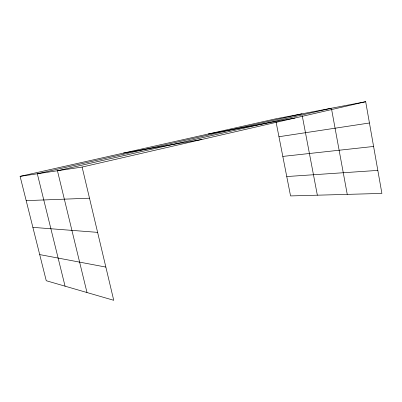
<?xml version="1.0" encoding="UTF-8"?>
<svg xmlns="http://www.w3.org/2000/svg" width="402" height="402" viewBox="0 0 402 402"><rect width="100%" height="100%" fill="white"/><g stroke="black" fill="none" stroke-linecap="round" stroke-linejoin="round"><path stroke-width="0.6" d="M82.108 167.051L113.736 300.294L46.25 280.722L20.1 176.357L82.108 167.051L365.679 101.706L381.9 193.422L290.551 195.925L276.063 121.957M301.877 113.856L37.311 173.775L65.064 286.179M331.394 108.233L57.446 170.755L86.993 292.535M20.1 176.357L275.465 118.881L365.679 101.706M208.246 134.012L295.068 117.977M123.374 153.112L201.92 139.444M278.958 136.725L369.443 122.992M282.812 156.418L373.594 146.459M286.757 176.548L377.83 170.403M26.185 200.638L89.5 198.191M32.879 227.361L97.611 232.366M39.703 254.587L105.852 267.079M302.224 115.675L317.349 195.191M331.62 109.444L347.248 194.372"/></g></svg>
